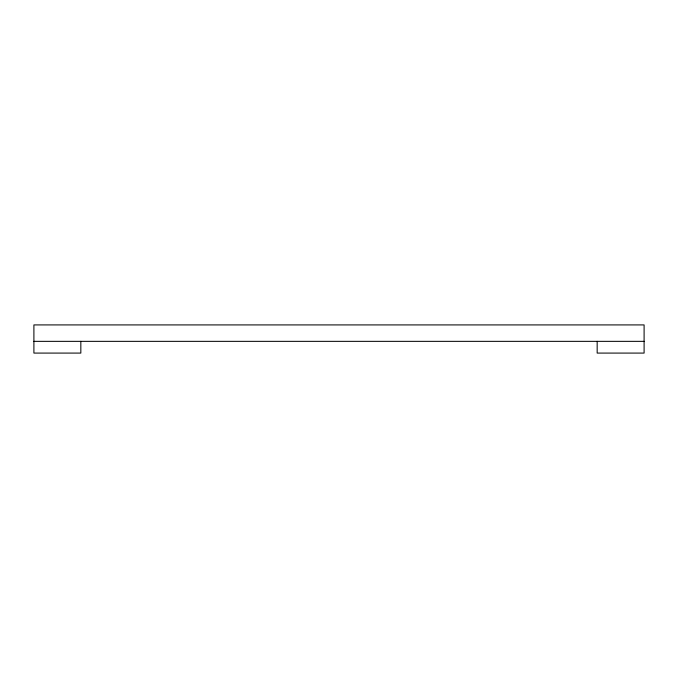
<?xml version="1.0" encoding="UTF-8"?>
<svg xmlns="http://www.w3.org/2000/svg" width="678" height="678" viewBox="0 0 678 678"><rect width="100%" height="100%" fill="white"/><g stroke="black" fill="none" stroke-linecap="round" stroke-linejoin="round"><path stroke-width="1.02" d="M33.9 341.348L644.1 341.348M597.165 341.348L597.165 353.085L644.1 353.085L644.1 324.915L33.9 324.915L33.9 353.085L80.835 353.085L80.835 341.348"/></g></svg>
